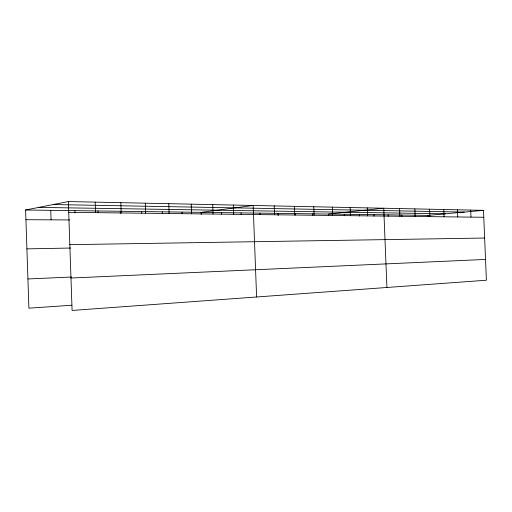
<?xml version="1.0" encoding="UTF-8"?>
<svg xmlns="http://www.w3.org/2000/svg" width="512" height="512" viewBox="0 0 512 512"><rect width="100%" height="100%" fill="white"/><g stroke="black" fill="none" stroke-linecap="round" stroke-linejoin="round"><path stroke-width="0.77" d="M71.91 305.235L28.902 308.173L25.6 209.99L68.346 201.555L483.482 210.349L486.4 280.224L72.09 310.445L68.346 201.555M25.6 209.99L427.885 215.386L483.482 210.349M70.976 278.029L485.53 259.43M27.923 278.95L71.718 277.024M26.906 248.87L70.72 248.038M69.83 244.672L484.634 238.029M25.926 219.706L69.754 219.942M68.717 212.326L483.77 217.267M38.746 207.392L445.408 213.798M53.242 204.531L464.294 212.083M470.701 210.074L470.989 217.114M457.472 209.798L457.766 216.954M443.776 209.504L444.07 216.794M429.581 209.203L429.882 216.627M427.885 215.386L427.942 216.819M414.867 208.896L415.174 216.448M415.059 215.213L415.123 216.672M401.824 215.034L401.882 216.518M399.597 208.57L399.904 216.269M388.141 214.854L388.205 216.358M386.912 287.482L383.744 208.237L328.582 214.054L328.64 215.507M374.003 214.662L374.067 216.198M367.27 207.885L367.59 215.885M359.379 214.464L359.443 216.026M350.144 207.52L350.464 215.68M344.25 214.266L344.314 215.853M332.32 207.142L332.646 215.469M313.76 206.752L314.086 215.245M312.346 213.837L312.403 215.315M295.514 213.606L295.571 215.117M294.413 206.342L294.746 215.014M278.054 213.376L278.138 215.68M274.227 205.914L274.566 214.778M259.923 213.133L259.981 214.694M256.602 296.986L253.152 205.466L201.139 212.346L201.222 214.605M241.088 212.877L241.152 214.477M233.338 205.05L233.683 214.291M221.51 212.614L221.568 214.093M212.704 204.608L213.05 214.048M191.194 204.154L191.546 213.792M182.048 212.09L182.106 213.626M168.749 203.68L169.107 213.523M162.24 211.821L162.298 213.389M145.312 203.181L145.67 213.242M141.664 211.546L141.722 213.139M120.819 202.662L121.184 212.954M120.282 211.258L120.358 213.498M98.035 210.957L98.086 212.48M95.187 202.118L95.558 212.646M74.88 210.65L74.963 212.979M50.758 210.323L51.078 219.84"/></g></svg>
